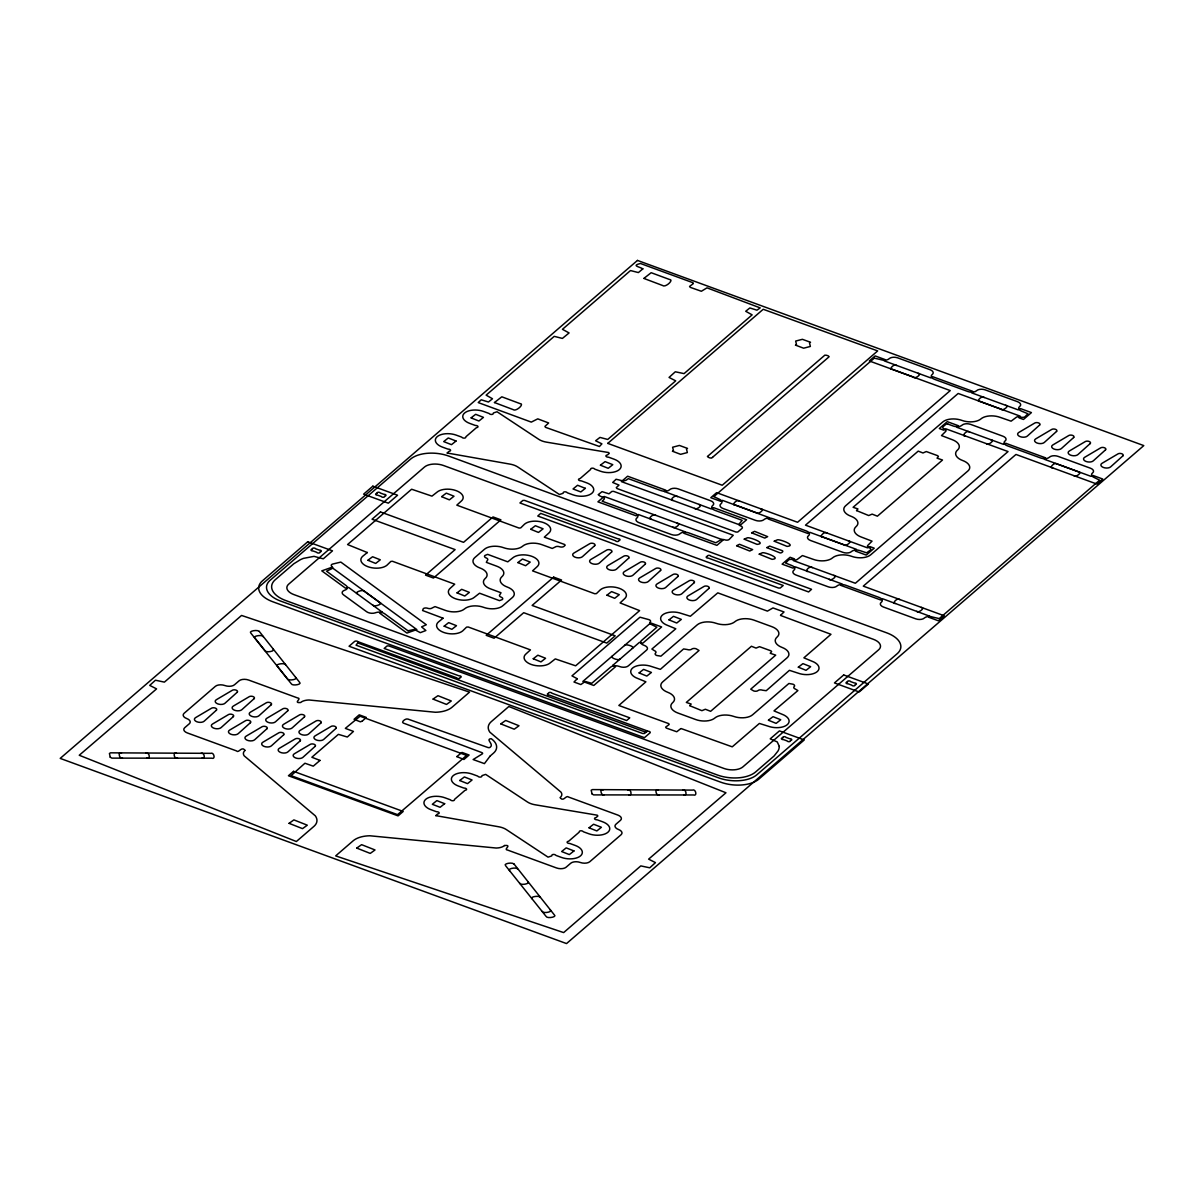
<?xml version="1.0" encoding="UTF-8"?>
<svg xmlns="http://www.w3.org/2000/svg" width="1204" height="1204" viewBox="0 0 1204 1204"><rect width="100%" height="100%" fill="white"/><g stroke="black" fill="none" stroke-linecap="round" stroke-linejoin="round"><path stroke-width="1.5" d="M372.743 605.04C374.384 607.508 383.504 603.686 379.877 602.557L364.481 591.375C363.668 589.042 353.479 592.263 357.438 593.858M780.493 615.425L830.971 634.297L803.881 657.836L811.963 661.207A14.027 7.375 5.1 0 1 817.2 671.621A14.027 7.375 5.1 0 1 798.117 673.156L789.433 670.327L766.226 690.705L762.508 690.193A3.266 1.716 5.1 0 0 758.053 690.554A3.266 1.716 5.1 0 1 753.599 690.9L750.739 689.17L787.1 657.775A14.027 7.375 5.1 0 0 782.073 647.436A14.027 7.375 5.1 0 1 777.062 637.082A14.027 7.375 5.1 0 0 771.824 626.667L754.005 620.15A14.027 7.375 5.1 0 0 734.922 621.685A14.027 7.375 5.1 0 1 716.049 623.281A14.027 7.375 5.1 0 0 697.176 624.891L660.921 656.165L656.782 655.503A3.266 1.716 5.1 0 1 655.563 653.065A3.266 1.716 5.1 0 0 654.344 650.642L651.891 649.046L675.805 628.759L667.693 625.448A14.027 7.375 5.1 0 1 662.456 615.033A14.027 7.375 5.1 0 1 681.539 613.498L690.359 616.267L717.78 592.85L767.43 611.12L772.983 607.93L784.03 611.978L780.613 615.229M519.631 883.179C520.549 885.617 530.332 883.841 527.939 881.81M285.604 664.789C284.821 662.501 274.542 664.156 277.371 666.248L287.365 678.77C287.937 681.103 298.291 679.613 295.567 677.37M540.37 897.371C539.422 895.174 529.263 896.784 532.123 898.831M263.074 636.66C262.487 634.297 251.937 636.073 254.872 638.06L264.865 650.581C265.783 653.019 275.55 651.259 273.188 649.227M517.825 869.258C516.998 866.79 506.944 868.581 509.623 870.658M542.131 911.368C543.064 913.851 553.072 911.895 550.333 909.968M490.073 756.112L484.429 763.622L473.142 759.543L482.247 753.915A1.671 0.873 5.1 0 0 481.781 752.575L403.235 723.032C400.887 722.099 405.613 718.156 407.855 719.044L487.861 747.488A1.671 0.873 5.1 0 0 490.239 747.172C494.347 744.072 484.896 739.181 491.247 738.684A24.17 12.702 5.1 0 1 493.474 753.162L490.194 755.992M598.237 494.678C601.217 498.05 608.005 496.439 602.135 501.21L634.794 513.16A6.216 3.266 5.1 0 1 637.112 517.78L636.75 518.081A6.216 3.266 5.1 0 0 639.068 522.702L671.38 534.531A6.231 3.266 5.1 0 0 680.019 533.688A6.231 3.266 5.1 0 1 688.658 532.86L715.838 542.778L720.278 540.175A3.266 1.716 5.1 0 1 724.733 539.813A3.266 1.716 5.1 0 0 729.188 539.452L733.251 535.268L613.619 491.367L611.858 491.428L608.998 493.821L602.045 491.638L598.523 494.438M615.816 479.523L612.686 482.458L619.006 485.107L616.297 487.59L616.93 488.508L736.02 532.063L737.781 532.017L741.965 528.436A3.266 1.716 5.1 0 0 740.746 525.997A3.266 1.716 5.1 0 1 739.527 523.559L742.176 520.339L714.83 510.285A6.231 3.266 5.1 0 1 712.693 505.514A6.231 3.266 5.1 0 0 710.556 500.729L678.243 488.914A6.216 3.266 5.1 0 0 669.785 489.592L669.424 489.908A6.216 3.266 5.1 0 1 660.966 490.585L628.353 478.65C623.853 482.503 622.047 480.321 616.102 479.282M712.527 457.324L828.307 357.453C831.648 356.354 823.942 353.901 824.033 355.872L708.283 455.759C705.077 456.421 711.79 459.461 712.557 457.4M680.681 728.691L676.768 731.761L666.263 728.059L665.631 727.141L669.138 724.522L668.822 723.664L618.841 705.469L645.901 681.81L637.789 678.499A14.027 7.375 5.1 0 1 632.551 668.085A14.027 7.375 5.1 0 1 651.635 666.549L660.379 669.349L683.586 648.941L687.243 649.513A3.266 1.716 5.1 0 0 691.698 649.152A3.266 1.716 5.1 0 1 696.153 648.79L699.042 650.476L662.651 681.931A14.027 7.375 5.1 0 0 667.678 692.27A14.027 7.375 5.1 0 1 672.69 702.609A14.027 7.375 5.1 0 0 677.927 713.039L695.746 719.556A14.027 7.375 5.1 0 0 714.83 718.02A14.027 7.375 5.1 0 1 733.703 716.41A14.027 7.375 5.1 0 0 752.575 714.815L788.891 683.481L792.969 684.203A3.266 1.716 5.1 0 1 794.188 686.626A3.266 1.716 5.1 0 0 795.408 689.064L797.891 690.584L773.976 710.887L782.058 714.258A14.027 7.375 5.1 0 1 787.281 724.673A14.027 7.375 5.1 0 1 768.212 726.208L759.393 723.438L732.243 746.841L681.043 728.525M504.581 845.509C512.678 844.772 502.881 849.557 507.531 850.039L556.579 867.979A7.013 3.687 5.1 0 0 566.121 867.211L570.741 863.223A7.013 3.687 5.1 0 1 580.283 862.47A7.013 3.687 5.1 0 0 589.809 861.703L621.098 834.703A7.013 3.687 5.1 0 0 618.495 829.496A7.013 3.687 5.1 0 1 615.876 824.288L620.496 820.3A7.013 3.687 5.1 0 0 617.878 815.093L568.845 797.153C565.82 794.535 563.848 802.18 560.251 797.921M122.447 757.948C119.572 759.573 117.36 751.431 121.499 753.117M145.925 753.192C149.401 751.537 150.831 759.859 146.963 757.978M177.515 758.053C174.324 759.799 172.398 751.612 176.476 753.283M200.917 753.358C204.409 751.732 205.809 759.935 201.956 758.129M604.197 794.715C601.428 796.446 599.005 788.274 603.249 789.899M627.69 789.959C631.152 788.349 632.582 796.566 628.729 794.745M659.19 794.881C656.315 796.476 654.103 788.409 658.227 790.05M682.668 790.125C686.039 788.439 687.65 796.476 683.706 794.896M612.369 656.06C609.224 657.459 618.991 661.237 620.165 658.904M632.356 648.399C635.742 646.729 625.057 643.357 624.545 645.54M918.035 373.285C923.107 373.676 914.122 379.727 913.61 377.153L892.33 369.342C888.131 370.14 893.97 362.946 896.769 365.504M1005.566 405.296C1010.623 405.718 1001.773 411.602 1001.186 409.24L979.845 401.353C975.631 402.151 981.471 394.927 984.3 397.516M965.096 435.833C961.138 436.826 966.556 429.407 969.611 431.995M990.877 439.776C995.889 440.243 986.934 446.202 986.482 443.689M1052.687 467.844C1048.534 468.506 1054.388 461.478 1057.142 464.007L1078.408 471.787C1083.344 472.164 1074.69 478.199 1073.983 475.655M760.853 508.886C765.834 509.157 757.316 515.282 756.398 512.723L735.132 504.943C730.963 505.77 736.682 498.591 739.572 501.105M848.369 540.897C853.38 541.243 844.802 547.203 843.989 544.84L822.663 536.954C818.494 537.782 824.258 530.512 827.103 533.116M807.914 571.433C803.881 572.336 809.434 565.022 812.429 567.596M833.695 575.377C838.721 575.798 829.857 581.818 829.27 579.244M895.445 603.445C891.321 604.242 897.07 597.033 899.945 599.607M921.211 607.388C926.282 607.779 917.282 613.799 916.816 611.301M673.111 500.488C668.671 500.548 675.218 494.212 677.551 496.65M698.937 504.461C703.783 504.897 696.032 510.526 694.558 508.404M651.379 519.225C646.954 519.014 653.606 513.054 655.834 515.387M677.205 523.213C681.915 523.529 674.571 529.324 672.795 527.096M947.864 424.049L946.118 424.109L943.199 426.592A3.266 1.716 5.1 0 0 944.418 429.03A3.266 1.716 5.1 0 1 945.637 431.453L941.498 435.577L952.244 439.686A14.027 7.375 5.1 0 1 957.466 450.115A14.027 7.375 5.1 0 0 962.673 460.53A14.027 7.375 5.1 0 1 967.911 470.96L870.718 554.803A14.027 7.375 5.1 0 1 851.634 556.323A14.027 7.375 5.1 0 0 832.551 557.858A14.027 7.375 5.1 0 1 813.468 559.408L802.421 555.556L797.394 559.333A3.266 1.716 5.1 0 1 792.939 559.694A3.266 1.716 5.1 0 0 788.485 560.056L785.625 563.066L791.72 565.489A6.216 3.266 5.1 0 1 794.038 570.109L793.677 570.41A6.216 3.266 5.1 0 0 795.994 575.03L828.307 586.845A6.231 3.266 5.1 0 0 836.946 586.017A6.231 3.266 5.1 0 1 845.569 585.189L879.176 597.47A6.216 3.266 5.1 0 1 881.494 602.09L881.132 602.406A6.216 3.266 5.1 0 0 883.45 607.027L915.762 618.841A6.231 3.266 5.1 0 0 924.401 617.998A6.231 3.266 5.1 0 1 933.04 617.17L939.24 618.585L1099.628 480.17L1094.677 477.732A6.231 3.266 5.1 0 1 1092.54 472.961A6.231 3.266 5.1 0 0 1090.403 468.19L1058.075 456.376A6.216 3.266 5.1 0 0 1049.617 457.053L1049.271 457.354A6.216 3.266 5.1 0 1 1040.813 458.047L1007.206 445.751A6.231 3.266 5.1 0 1 1005.069 440.98A6.231 3.266 5.1 0 0 1002.932 436.209L970.62 424.38A6.216 3.266 5.1 0 0 962.162 425.072L961.8 425.373A6.216 3.266 5.1 0 1 953.357 426.05L947.879 424.049M407.975 630.776L414.342 629.451L420.316 632.657L425.885 630.52L421.596 626.878L426.321 624.741L340.822 562.087L332.454 564.119A3.266 1.716 5.1 0 0 331.928 566.497A3.266 1.716 5.1 0 1 331.401 568.89L326.555 571.208L346.075 585.55A6.231 3.266 5.1 0 1 344.78 590.186A6.231 3.266 5.1 0 0 343.501 594.836L366.618 611.722A6.216 3.266 5.1 0 0 375.332 612.821L375.889 612.61A6.216 3.266 5.1 0 1 384.603 613.709L407.945 630.745M244.969 750.122C241.312 745.908 238.828 753.689 236.36 750.86L187.312 732.935A7.013 3.687 5.1 0 1 184.709 727.713L189.329 723.739A7.013 3.687 5.1 0 0 186.71 718.532A7.013 3.687 5.1 0 1 184.092 713.31L215.381 686.325A7.013 3.687 5.1 0 1 224.922 685.558A7.013 3.687 5.1 0 0 234.464 684.79L239.084 680.817A7.013 3.687 5.1 0 1 248.626 680.049L297.659 697.974C302.4 698.425 292.512 703.302 300.624 702.519A11.694 6.14 5.1 0 1 308.976 699.991L435.366 712.256A23.373 12.281 5.1 0 0 452.012 707.26L469.545 692.134L241.552 615.44L164.406 682.126L155.451 680.215L149.717 685.392L156.58 688.884L79.238 755.254L296.365 841.521L313.898 826.395A23.373 12.281 5.1 0 0 315.313 815.83L244.201 755.856A11.694 6.14 5.1 0 1 244.909 750.574M560.281 797.454A11.694 6.14 5.1 0 0 561.004 792.157L489.893 732.198A23.373 12.281 5.1 0 1 491.292 721.632L508.841 706.507L725.967 792.774L648.625 859.144L655.473 862.621L649.754 867.813L640.799 865.902L563.653 932.588L335.66 855.894L353.193 840.768A23.373 12.281 5.1 0 1 369.824 835.772L496.229 848.037A11.694 6.14 5.1 0 0 504.551 845.524M779.319 746.42L778.928 748.858A39.446 20.724 5.1 0 1 777.995 751.025L774.067 755.992L755.615 771.96A28.053 14.749 5.1 0 1 717.449 775.015L357.784 642.936L358.762 641.988L456.722 677.822A1.64 0.858 5.1 0 0 458.679 678.589A1.64 0.858 5.1 0 0 459.913 677.641L460.018 677.536A1.64 0.858 5.1 0 0 461.087 676.528A1.64 0.858 5.1 0 0 459.04 675.835L384.151 648.444L387.116 645.931L388.832 645.901L723.83 768.408A14.027 7.375 5.1 0 0 742.898 766.888L878.679 649.754A14.027 7.375 5.1 0 0 873.457 639.339L537.767 516.034L540.716 513.386L615.59 540.777A1.64 0.858 5.1 0 0 617.547 541.544A1.64 0.858 5.1 0 0 618.766 540.596L618.886 540.491A1.64 0.858 5.1 0 0 619.955 539.482A1.64 0.858 5.1 0 0 617.893 538.79L519.932 502.956L522.882 500.443L524.613 500.412L886.746 632.852A28.053 14.749 5.1 0 1 897.191 653.697L756.804 774.804A28.053 14.749 5.1 0 1 718.637 777.859L356.053 645.178L357.949 642.68A1.941 1.023 5.1 0 0 357.242 641.235A1.941 1.023 5.1 0 0 354.593 641.461L349.055 646.247L720.699 782.164A28.053 14.749 5.1 0 0 758.866 779.108L804.242 739.963L779.439 730.888L770.199 738.865L777.242 741.92L779.319 746.42M362.223 721.151L360.342 721.813L354.051 719.3L359.213 714.83L366.317 717.433L362.223 721.151M672.509 451.259L680.606 454.329L687.349 452.569L686.506 449.092L687.484 448.4L679.387 445.435L672.6 447.241L673.487 450.672L672.509 451.259M795.528 345.142L803.625 348.197L810.367 346.451L809.524 342.959L810.503 342.267L802.406 339.317L795.663 341.063L796.506 344.555L795.528 345.142M456.828 756.624L463.946 759.483L469.108 755.028L462.02 752.425L456.828 756.579M642.846 268.853L638.391 272.571L630.49 270.554L562.449 329.324L569.086 332.936L562.403 338.429L554.231 336.352L486.13 395.153L492.496 398.75L488.463 402.016L481.239 399.788L478.229 402.572L531.295 422.107L537.767 418.857L548.648 422.98L544.945 426.397L545.472 427.315L599.442 446.503L601.91 443.84L595.604 440.784L599.968 437.413L607.734 439.46L675.7 380.84L669.048 377.439L675.309 371.78L684.068 373.616L752.139 314.861L745.712 311.279L749.851 307.953L756.955 310.18L760.191 307.893L707.004 287.846L701.345 291.263L690.223 287.335L689.576 286.432L693.308 283.617L693.068 282.774L640.423 263.48C631.182 265.798 639.234 266.596 642.846 268.853M259.266 631.408L299.585 682.307C302.43 684.519 292.06 686.22 291.263 683.737L250.853 633.123C248.19 631.062 257.37 629.391 259.266 631.408M514.018 864.005L554.352 914.905C557.437 916.981 546.962 918.938 546.029 916.334L505.605 865.706C502.971 863.599 512.151 862.004 514.018 864.005M456.045 441.01L451.5 444.667L443.704 441.612L448.249 437.97L456.045 441.01M444.667 803.64L440.122 807.297L432.326 804.302L436.856 800.6L444.652 803.7M471.125 417.908L478.921 421.009L483.466 417.367L475.655 414.311L471.14 417.803M459.732 780.538L467.528 783.638L472.073 779.996L464.368 776.941L459.747 780.493M585.37 488.312L580.825 491.954L573.029 488.959L577.574 485.257L585.37 488.357M573.977 850.942L569.341 854.584L561.636 851.544L566.181 847.887L573.977 850.942M600.435 465.211L608.246 468.311L612.791 464.669L605.085 461.614L600.45 465.15M589.057 827.84L596.853 830.941L601.398 827.283L593.587 824.243L589.057 827.78M289.095 823.34L302.52 828.638L307.306 825.191L293.881 819.894L289.095 823.34M320.008 760.416L313.266 766.165L304.928 763.231L291.067 775.662L397.546 814.641L466.595 755.42L360.071 716.229L345.337 728.375L353.464 731.415L347.339 737.029L338.399 734.35L311.851 757.256L320.008 760.416M367.355 552.501L362.69 556.293A14.027 7.375 5.1 0 0 367.912 566.708A14.027 7.375 5.1 0 0 386.996 565.188L390.833 561.44L392.459 561.275L454.721 584.181L450.191 588.304A14.027 7.375 5.1 0 0 455.413 598.719A14.027 7.375 5.1 0 0 474.496 597.184L479.568 593.211L499.479 600.645L502.309 599.562A3.266 1.716 5.1 0 0 501.09 597.124A3.266 1.716 5.1 0 1 499.871 594.701L501.014 592.759L490.495 588.861A14.027 7.375 5.1 0 1 485.272 578.432A14.027 7.375 5.1 0 0 480.035 568.017A14.027 7.375 5.1 0 1 474.812 557.587L484.505 549.22A14.027 7.375 5.1 0 1 503.588 547.7A14.027 7.375 5.1 0 0 522.671 546.164A14.027 7.375 5.1 0 1 541.755 544.629L552.245 548.437L555.059 547.098A3.266 1.716 5.1 0 1 559.514 546.736A3.266 1.716 5.1 0 0 563.969 546.375L565.173 545.231L564.586 544.479L544.313 537.165L548.843 533.056A14.027 7.375 5.1 0 0 543.621 522.626A14.027 7.375 5.1 0 0 524.538 524.161L520.76 527.864L519.074 528.074L456.813 505.153L461.343 501.045A14.027 7.375 5.1 0 0 456.12 490.63A14.027 7.375 5.1 0 0 437.037 492.15L431.965 496.138L411.617 489.23L347.565 544.554L367.355 552.561M356.82 848.113L370.245 853.41L375.031 849.964L361.606 844.666L356.851 848.007M433.094 699.133L446.518 704.43L451.304 700.984L437.97 695.701L433.109 699.027M443.072 618.209L438.406 622.001A14.027 7.375 5.1 0 0 443.644 632.416A14.027 7.375 5.1 0 0 462.712 630.881L466.55 627.149L468.19 626.983L530.452 649.889L525.922 653.998A14.027 7.375 5.1 0 0 531.145 664.427A14.027 7.375 5.1 0 0 550.228 662.892L555.3 658.904L575.632 665.812L639.625 610.624L620.09 602.918L624.575 598.749A14.027 7.375 5.1 0 0 619.353 588.335A14.027 7.375 5.1 0 0 600.269 589.87L596.432 593.602L594.701 593.738L532.544 570.862L537.059 566.753A14.027 7.375 5.1 0 0 531.837 556.323A14.027 7.375 5.1 0 0 512.769 557.858L507.787 561.847L487.665 554.367L484.941 555.48A3.266 1.716 5.1 0 0 486.16 557.919A3.266 1.716 5.1 0 1 487.379 560.342L486.326 562.343L496.755 566.196A14.027 7.375 5.1 0 1 501.993 576.611A14.027 7.375 5.1 0 0 507.215 587.025A14.027 7.375 5.1 0 1 512.452 597.455L502.745 605.823A14.027 7.375 5.1 0 1 483.662 607.343A14.027 7.375 5.1 0 0 464.578 608.878A14.027 7.375 5.1 0 1 445.495 610.413L435.02 606.605L432.191 607.96A3.266 1.716 5.1 0 1 427.751 608.306A3.266 1.716 5.1 0 0 423.296 608.667L422.574 610.518L443.072 618.209M494.468 402.542L513.054 409.571C515.824 412.189 525.125 403.641 519.977 403.581L501.797 396.808L494.468 402.542M500.804 723.89L514.228 729.203L519.014 725.756L505.695 720.459L500.819 723.845M577.303 678.71L573.977 682.006L580.84 684.549L585.294 681.479L591.736 683.3L610.714 667.061A6.216 3.266 5.1 0 1 619.172 666.384L619.789 666.61A6.216 3.266 5.1 0 0 628.247 665.932L646.668 650.04A6.231 3.266 5.1 0 0 644.035 645.314A6.231 3.266 5.1 0 1 641.416 640.573L656.872 627.209L651.394 624.5A3.266 1.716 5.1 0 1 650.175 622.077A3.266 1.716 5.1 0 0 648.956 619.639L639.956 617.201L571.96 675.88L577.288 678.755M643.944 278.455L662.531 285.468C665.345 288.102 674.436 279.509 669.559 279.494L651.168 272.706L643.974 278.35M110.226 757.181L111.882 758.129L211.633 758.189C215.877 759.935 213.996 751.642 210.58 753.343L110.572 752.831L109.429 753.448L110.226 757.181M591.992 793.948L593.632 794.896L693.384 794.971C697.673 796.672 695.731 788.349 692.33 790.11L592.473 789.598L591.179 790.23L592.037 793.797M629.617 717.795L293.911 594.595A14.027 7.375 5.1 0 1 288.689 584.166L424.47 467.047A14.027 7.375 5.1 0 1 443.539 465.512L778.536 588.034L780.252 588.003L783.217 585.49L708.328 558.099A1.64 0.858 5.1 0 1 706.281 557.407A1.64 0.858 5.1 0 1 707.35 556.398L707.47 556.293A1.64 0.858 5.1 0 1 708.689 555.345A1.64 0.858 5.1 0 1 710.646 556.113L808.606 591.947L811.556 589.298L448.731 456.075A28.053 14.749 5.1 0 0 410.564 459.13L270.178 580.238A28.053 14.749 5.1 0 0 280.637 601.082L642.755 733.522L644.486 733.492L647.436 730.978L549.476 695.144A1.64 0.858 5.1 0 1 547.429 694.452A1.64 0.858 5.1 0 1 548.482 693.444L548.603 693.338A1.64 0.858 5.1 0 1 549.822 692.39A1.64 0.858 5.1 0 1 551.778 693.158L626.652 720.534L629.587 717.96M736.622 545.773L749.761 551.026L752.65 549.596L739.512 544.283L736.652 545.653M744.238 539.196L757.09 544.374C767.159 543.501 749.731 537.014 747.428 537.797L744.268 539.091M751.627 532.815L764.766 538.083L767.655 536.653L754.622 531.355L751.642 532.77M759.242 554.156L772.095 559.348C782.179 558.505 764.645 551.989 762.418 552.756L759.242 554.156M766.858 547.594L779.71 552.771C781.095 553.644 784.09 551.236 782.284 550.664L769.657 546.089L766.858 547.594M774.247 541.213L787.1 546.405C797.183 545.517 779.71 539.061 777.423 539.813L774.262 541.168M689.772 705.71L701.902 710.676L705.363 709.246L710.616 711.323L775.722 655.142L770.229 653.29L771.629 651.62L770.951 650.837L759.498 646.668L756.037 648.098L751.431 646.262L686.31 702.429L691.171 704.054L689.832 705.589M769.356 517.69L768.062 518.924L807.839 533.477L809.991 532.364L856.465 549.355L855.337 551.071L866.263 555.074L874.239 548.181L869.83 546.571L867.482 547.85L805.491 525.17L958.173 393.467L1020.164 416.132L1019.035 417.848L1023.46 419.474L1031.437 412.596L1020.495 408.592L1018.163 409.857L971.688 392.865L972.636 391.315L932.859 376.762L930.707 377.875L884.233 360.884L884.955 359.529L875.127 355.932L869.303 360.959L950.257 390.578L797.575 522.28L716.621 492.662L710.796 497.703L720.609 501.285L722.535 500.382L769.356 517.69M856.556 510.586L868.701 515.538L872.147 514.123L877.4 516.185L942.521 460.018L937.028 458.152L938.413 456.497L937.735 455.714L926.282 451.545L922.971 452.975L918.216 451.124L853.094 507.305L857.955 508.931L856.556 510.586M929.654 616.177L928.585 617.201L938.413 620.797L944.237 615.771L863.283 586.152L1015.965 454.45L1096.919 484.068L1102.744 479.026L1092.931 475.445L1091.005 476.348L1044.335 459.266L1045.478 457.806L1005.701 443.253L1003.549 444.366L957.075 427.375L958.203 425.659L947.277 421.656L939.301 428.549L943.71 430.159L946.058 428.895L1008.049 451.56L855.367 583.263L793.376 560.597L794.505 558.882L790.08 557.256L782.103 564.149L793.045 568.137L795.377 566.873L842.047 583.97L840.904 585.415L880.681 599.968L882.833 598.855L929.654 616.177M447.226 453.02L509.954 464.112A14.027 7.375 5.1 0 1 517.765 466.986L559.439 494.513L562.975 493.339A2.032 1.069 5.1 0 0 563.231 492.797A2.032 1.069 5.1 0 1 564.721 491.834A2.032 1.069 5.1 0 1 567.024 492.496A2.032 1.069 5.1 0 0 567.791 492.948L572.818 494.784A14.027 7.375 5.1 0 0 591.901 493.264A14.027 7.375 5.1 0 0 586.679 482.834L581.652 480.998A2.032 1.069 5.1 0 0 580.584 480.787A2.032 1.069 5.1 0 1 578.582 479.869A2.032 1.069 5.1 0 1 579.545 478.725A2.032 1.069 5.1 0 0 580.328 478.364L590.381 469.68A2.032 1.069 5.1 0 0 590.652 469.139A2.032 1.069 5.1 0 1 592.142 468.175A2.032 1.069 5.1 0 1 594.445 468.838A2.032 1.069 5.1 0 0 595.212 469.304L600.239 471.14A14.027 7.375 5.1 0 0 619.323 469.605A14.027 7.375 5.1 0 0 614.085 459.191L609.058 457.354A2.032 1.069 5.1 0 0 608.005 457.144A2.032 1.069 5.1 0 1 605.988 456.226A2.032 1.069 5.1 0 1 606.966 455.067A2.032 1.069 5.1 0 0 607.749 454.721L609.239 453.366L608.607 452.538L546.541 442.154A14.027 7.375 5.1 0 1 538.715 439.294L497.041 411.753L493.52 412.942A2.032 1.069 5.1 0 0 493.249 413.484A2.032 1.069 5.1 0 1 491.759 414.447A2.032 1.069 5.1 0 1 489.456 413.785A2.032 1.069 5.1 0 0 488.689 413.333L483.662 411.482A14.027 7.375 5.1 0 0 464.578 413.017A14.027 7.375 5.1 0 0 469.816 423.432L474.843 425.283A2.032 1.069 5.1 0 0 475.896 425.494A2.032 1.069 5.1 0 1 477.913 426.397A2.032 1.069 5.1 0 1 476.934 427.555A2.032 1.069 5.1 0 0 476.152 427.917L466.098 436.585A2.032 1.069 5.1 0 0 465.828 437.127A2.032 1.069 5.1 0 1 464.353 438.106A2.032 1.069 5.1 0 1 462.05 437.443A2.032 1.069 5.1 0 0 461.282 436.977L456.256 435.141A14.027 7.375 5.1 0 0 437.172 436.676A14.027 7.375 5.1 0 0 442.395 447.09L447.421 448.926A2.032 1.069 5.1 0 0 448.49 449.137A2.032 1.069 5.1 0 1 450.492 450.055A2.032 1.069 5.1 0 1 449.528 451.199A2.032 1.069 5.1 0 0 448.746 451.56L447.241 452.96M435.833 815.635L498.561 826.742A14.027 7.375 5.1 0 1 506.372 829.601L548.046 857.143L551.582 855.969A2.032 1.069 5.1 0 0 551.853 855.427A2.032 1.069 5.1 0 1 553.328 854.449A2.032 1.069 5.1 0 1 555.631 855.111A2.032 1.069 5.1 0 0 556.398 855.577L561.44 857.414A14.027 7.375 5.1 0 0 580.509 855.878A14.027 7.375 5.1 0 0 575.286 845.464L570.26 843.628A2.032 1.069 5.1 0 0 569.206 843.417A2.032 1.069 5.1 0 1 567.189 842.499A2.032 1.069 5.1 0 1 568.168 841.355A2.032 1.069 5.1 0 0 568.935 840.994L579.004 832.31A2.032 1.069 5.1 0 0 579.259 831.768A2.032 1.069 5.1 0 1 580.749 830.805A2.032 1.069 5.1 0 1 583.052 831.467A2.032 1.069 5.1 0 0 583.82 831.934L588.846 833.77A14.027 7.375 5.1 0 0 607.93 832.235A14.027 7.375 5.1 0 0 602.707 821.82L597.681 819.984A2.032 1.069 5.1 0 0 596.612 819.774A2.032 1.069 5.1 0 1 594.61 818.855A2.032 1.069 5.1 0 1 595.574 817.697A2.032 1.069 5.1 0 0 596.356 817.35L597.846 815.996L597.304 815.198L535.148 804.784A14.027 7.375 5.1 0 1 527.337 801.924L485.663 774.383L482.127 775.572A2.032 1.069 5.1 0 0 481.856 776.113A2.032 1.069 5.1 0 1 480.381 777.077A2.032 1.069 5.1 0 1 478.078 776.414A2.032 1.069 5.1 0 0 477.311 775.948L472.284 774.112A14.027 7.375 5.1 0 0 453.201 775.647A14.027 7.375 5.1 0 0 458.423 786.061L463.45 787.913A2.032 1.069 5.1 0 0 464.518 788.108A2.032 1.069 5.1 0 1 466.52 789.026A2.032 1.069 5.1 0 1 465.557 790.185A2.032 1.069 5.1 0 0 464.774 790.531L454.706 799.215A2.032 1.069 5.1 0 0 454.45 799.757A2.032 1.069 5.1 0 1 452.96 800.72A2.032 1.069 5.1 0 1 450.657 800.058A2.032 1.069 5.1 0 0 449.89 799.606L444.863 797.77A14.027 7.375 5.1 0 0 425.78 799.29A14.027 7.375 5.1 0 0 431.002 809.72L436.044 811.556A2.032 1.069 5.1 0 0 437.097 811.767A2.032 1.069 5.1 0 1 439.114 812.685A2.032 1.069 5.1 0 1 438.136 813.829A2.032 1.069 5.1 0 0 437.353 814.19L435.833 815.635M367.972 560.296L375.678 563.442L380.298 559.8L372.578 556.745L368.018 560.161M441.687 496.71L449.393 499.856L454.013 496.214L446.293 493.143L441.748 496.575M444.171 626.185L451.876 629.316L456.497 625.689L448.656 622.618L444.171 626.185M457.053 592.88L464.759 596.025L469.379 592.383L461.659 589.313L457.053 592.88M517.886 562.584L525.606 565.729L530.212 562.087L522.491 559.032L517.886 562.584M530.768 529.293L538.474 532.424L543.094 528.797L535.374 525.727L530.768 529.293M533.252 658.754L540.957 661.899L545.578 658.257L537.857 655.202L533.252 658.754M606.966 595.167L614.687 598.313L619.292 594.671L611.572 591.6L606.966 595.167M639.098 672.946L646.819 676.076L651.439 672.449L643.583 669.379L639.128 672.87M669.003 619.894L676.723 623.025L681.344 619.398L673.487 616.328L669.033 619.819M768.423 720.233L776.129 723.378L780.749 719.736L773.028 716.681L768.483 720.097M798.327 667.182L806.048 670.327L810.653 666.685L802.933 663.63L798.327 667.182M382.104 612.053L379.621 613.092L406.937 633.063L416.825 629.557L331.687 567.355L321.799 570.862L345.473 588.154L348.603 587.462L382.104 612.053M607.764 443.388L722.234 485.242L877.671 350.921L763.216 309.277L607.764 443.388M612.761 665.421L615.56 666.685L593.783 685.467L582.826 681.464L650.657 622.935L661.628 626.953L642.755 643.222L639.444 642.349L612.761 665.391M664.307 491.518L711.248 508.931L713.536 507.636L746.615 519.737L740.37 525.125L621.369 481.6L627.615 476.212L665.812 490.178L664.322 491.488M685.317 531.882L683.827 533.267L716.907 545.367L723.152 539.979L604.152 496.454L597.906 501.842L636.103 515.809L638.376 514.514L685.317 531.882M713.882 496.635L718.863 498.998A6.231 3.266 5.1 0 1 721 503.769A6.231 3.266 5.1 0 0 723.137 508.539L755.465 520.354A6.216 3.266 5.1 0 0 763.908 519.677L764.269 519.375A6.216 3.266 5.1 0 1 772.727 518.698L806.334 530.979A6.231 3.266 5.1 0 1 808.471 535.75A6.231 3.266 5.1 0 0 810.608 540.521L842.92 552.35A6.216 3.266 5.1 0 0 851.379 551.658L851.74 551.357A6.216 3.266 5.1 0 1 860.183 550.679L866.594 552.832L870.341 550.138A3.266 1.716 5.1 0 0 869.122 547.7A3.266 1.716 5.1 0 1 867.903 545.277L872.042 541.153L861.296 537.044A14.027 7.375 5.1 0 1 856.074 526.615A14.027 7.375 5.1 0 0 850.867 516.2A14.027 7.375 5.1 0 1 845.629 505.77L942.822 421.927A14.027 7.375 5.1 0 1 961.906 420.407A14.027 7.375 5.1 0 0 980.989 418.872A14.027 7.375 5.1 0 1 1000.072 417.337L1011.119 421.174L1016.146 417.397A3.266 1.716 5.1 0 1 1020.601 417.036A3.266 1.716 5.1 0 0 1025.055 416.674L1027.96 413.74L1021.82 411.241A6.216 3.266 5.1 0 1 1019.502 406.621L1019.863 406.32A6.216 3.266 5.1 0 0 1017.546 401.7L985.233 389.885A6.231 3.266 5.1 0 0 976.594 390.713A6.231 3.266 5.1 0 1 967.956 391.541L934.364 379.26A6.216 3.266 5.1 0 1 932.046 374.64L932.408 374.324A6.216 3.266 5.1 0 0 930.09 369.718L897.778 357.889A6.231 3.266 5.1 0 0 889.139 358.732A6.231 3.266 5.1 0 1 880.5 359.56L874.3 358.145L713.912 496.56M216.389 710.209L204.138 721.226A5.192 2.724 5.1 0 1 196.719 721.708A5.192 2.724 5.1 0 1 195.56 717.644L211.558 708.193A2.935 1.535 5.1 0 1 215.456 708.133A2.935 1.535 5.1 0 1 216.389 710.209M237.173 692.285L224.922 703.302A5.192 2.724 5.1 0 1 217.503 703.783A5.192 2.724 5.1 0 1 216.344 699.72L232.342 690.268A2.935 1.535 5.1 0 1 236.24 690.193A2.935 1.535 5.1 0 1 237.173 692.285M233.32 716.621L221.069 727.637A5.192 2.724 5.1 0 1 213.635 728.104A5.192 2.724 5.1 0 1 212.491 724.04L228.489 714.589A2.935 1.535 5.1 0 1 232.387 714.529A2.935 1.535 5.1 0 1 233.32 716.621M254.089 698.681L241.838 709.698A5.192 2.724 5.1 0 1 234.419 710.179A5.192 2.724 5.1 0 1 233.275 706.116L249.258 696.664A2.935 1.535 5.1 0 1 253.156 696.604A2.935 1.535 5.1 0 1 254.089 698.681M250.417 722.686L238.166 733.703A5.192 2.724 5.1 0 1 230.747 734.184A5.192 2.724 5.1 0 1 229.603 730.121L245.586 720.669A2.935 1.535 5.1 0 1 249.484 720.609A2.935 1.535 5.1 0 1 250.417 722.686M271.201 704.761L258.95 715.778A5.192 2.724 5.1 0 1 251.531 716.26A5.192 2.724 5.1 0 1 250.372 712.196L266.37 702.745A2.935 1.535 5.1 0 1 270.268 702.684A2.935 1.535 5.1 0 1 271.201 704.761M266.927 728.751L254.661 739.768A5.192 2.724 5.1 0 1 247.241 740.249A5.192 2.724 5.1 0 1 246.098 736.186L262.081 726.734A2.935 1.535 5.1 0 1 265.979 726.674A2.935 1.535 5.1 0 1 266.927 728.751M287.696 710.827L275.445 721.843A5.192 2.724 5.1 0 1 268.025 722.325A5.192 2.724 5.1 0 1 266.882 718.246L282.865 708.795A2.935 1.535 5.1 0 1 286.763 708.735A2.935 1.535 5.1 0 1 287.696 710.827M283.632 734.846L271.382 745.863A5.192 2.724 5.1 0 1 263.962 746.329A5.192 2.724 5.1 0 1 262.818 742.266L278.801 732.815A2.935 1.535 5.1 0 1 282.699 732.754A2.935 1.535 5.1 0 1 283.632 734.846M304.416 716.907L292.166 727.923A5.192 2.724 5.1 0 1 284.746 728.405A5.192 2.724 5.1 0 1 283.587 724.341L299.585 714.89A2.935 1.535 5.1 0 1 303.483 714.83A2.935 1.535 5.1 0 1 304.416 716.907M300.142 740.896L287.876 751.913A5.192 2.724 5.1 0 1 280.457 752.395A5.192 2.724 5.1 0 1 279.313 748.331L295.296 738.88A2.935 1.535 5.1 0 1 299.194 738.82A2.935 1.535 5.1 0 1 300.142 740.896M320.911 722.972L308.66 733.988A5.192 2.724 5.1 0 1 301.241 734.47A5.192 2.724 5.1 0 1 300.097 730.407L316.08 720.955A2.935 1.535 5.1 0 1 319.978 720.895A2.935 1.535 5.1 0 1 320.911 722.972M315.117 746.375L302.866 757.391A5.192 2.724 5.1 0 1 295.447 757.873A5.192 2.724 5.1 0 1 294.303 753.809L310.286 744.358A2.935 1.535 5.1 0 1 314.184 744.298A2.935 1.535 5.1 0 1 315.117 746.375M335.901 728.45L323.65 739.467A5.192 2.724 5.1 0 1 316.231 739.948A5.192 2.724 5.1 0 1 315.087 735.885L331.07 726.433A2.935 1.535 5.1 0 1 334.968 726.373A2.935 1.535 5.1 0 1 335.901 728.45M594.656 545.683L582.405 556.699A5.192 2.724 5.1 0 1 574.985 557.166A5.192 2.724 5.1 0 1 573.826 553.103L589.825 543.651A2.935 1.535 5.1 0 1 593.722 543.591A2.935 1.535 5.1 0 1 594.656 545.683M611.572 552.079L599.321 563.096A5.192 2.724 5.1 0 1 591.901 563.577A5.192 2.724 5.1 0 1 590.758 559.514L606.741 550.062A2.935 1.535 5.1 0 1 610.639 550.002A2.935 1.535 5.1 0 1 611.572 552.079M628.684 558.159L616.433 569.176A5.192 2.724 5.1 0 1 609.013 569.658A5.192 2.724 5.1 0 1 607.854 565.594L623.853 556.143A2.935 1.535 5.1 0 1 627.751 556.082A2.935 1.535 5.1 0 1 628.684 558.159M645.178 564.224L632.928 575.241A5.192 2.724 5.1 0 1 625.508 575.708A5.192 2.724 5.1 0 1 624.364 571.644L640.347 562.193A2.935 1.535 5.1 0 1 644.245 562.133A2.935 1.535 5.1 0 1 645.178 564.224M660.544 570.5L648.294 581.517A5.192 2.724 5.1 0 1 640.874 581.999A5.192 2.724 5.1 0 1 639.715 577.92L655.713 568.484A2.935 1.535 5.1 0 1 659.611 568.408A2.935 1.535 5.1 0 1 660.544 570.5M677.897 576.505L665.646 587.522A5.192 2.724 5.1 0 1 658.227 588.003A5.192 2.724 5.1 0 1 657.068 583.94L673.066 574.489A2.935 1.535 5.1 0 1 676.964 574.428A2.935 1.535 5.1 0 1 677.897 576.505M694.121 582.736L681.87 593.753A5.192 2.724 5.1 0 1 674.451 594.234A5.192 2.724 5.1 0 1 673.292 590.171L689.29 580.719A2.935 1.535 5.1 0 1 693.188 580.659A2.935 1.535 5.1 0 1 694.121 582.736M708.855 588.47L696.604 599.487A5.192 2.724 5.1 0 1 689.17 599.953A5.192 2.724 5.1 0 1 688.026 595.89L704.024 586.438A2.935 1.535 5.1 0 1 707.922 586.378A2.935 1.535 5.1 0 1 708.855 588.47M1039.609 425.057L1027.358 436.074A5.192 2.724 5.1 0 1 1019.938 436.555A5.192 2.724 5.1 0 1 1018.78 432.477L1034.778 423.025A2.935 1.535 5.1 0 1 1038.676 422.965A2.935 1.535 5.1 0 1 1039.609 425.057M1056.54 431.453L1044.289 442.47A5.192 2.724 5.1 0 1 1036.855 442.952A5.192 2.724 5.1 0 1 1035.711 438.888L1051.709 429.437A2.935 1.535 5.1 0 1 1055.607 429.376A2.935 1.535 5.1 0 1 1056.54 431.453M1073.637 437.534L1061.386 448.55A5.192 2.724 5.1 0 1 1053.967 449.032A5.192 2.724 5.1 0 1 1052.808 444.968L1068.806 435.517A2.935 1.535 5.1 0 1 1072.704 435.457A2.935 1.535 5.1 0 1 1073.637 437.534M1090.147 443.599L1077.881 454.615A5.192 2.724 5.1 0 1 1070.461 455.097A5.192 2.724 5.1 0 1 1069.318 451.018L1085.301 441.567A2.935 1.535 5.1 0 1 1089.199 441.507A2.935 1.535 5.1 0 1 1090.147 443.599M1105.498 449.875L1093.247 460.891A5.192 2.724 5.1 0 1 1085.827 461.373A5.192 2.724 5.1 0 1 1084.669 457.309L1100.667 447.858A2.935 1.535 5.1 0 1 1104.565 447.798A2.935 1.535 5.1 0 1 1105.498 449.875M1122.85 455.895L1110.6 466.911A5.192 2.724 5.1 0 1 1103.18 467.378A5.192 2.724 5.1 0 1 1102.021 463.314L1118.019 453.863A2.935 1.535 5.1 0 1 1121.917 453.803A2.935 1.535 5.1 0 1 1122.85 455.895M307.712 541.77L262.337 580.915A28.053 14.749 5.1 0 0 272.796 601.759L644.441 737.676L649.979 732.905A1.941 1.023 5.1 0 0 649.272 731.46A1.941 1.023 5.1 0 0 646.638 731.671L644.727 731.821L285.739 600.54A28.053 14.749 5.1 0 1 275.295 579.696L293.821 563.758L300.308 559.74A39.446 20.724 5.1 0 1 303.468 558.37L314.018 556.353L323.274 558.822L332.515 550.845L307.712 541.77M372.849 486.175L363.608 494.152L388.335 503.182L397.576 495.22L372.849 486.175M637.473 260.425L60.2 758.4L566.527 943.575L1143.8 445.6L637.473 260.425M312.423 549.024L312.182 549.235A1.64 0.858 5.1 0 0 311.038 550.228A1.64 0.858 5.1 0 0 313.04 550.95L316.727 552.305A1.64 0.858 5.1 0 0 318.729 553.042A1.64 0.858 5.1 0 0 319.873 552.049L320.129 551.838A1.64 0.858 5.1 0 0 321.272 550.845A1.64 0.858 5.1 0 0 319.271 550.108L315.583 548.768A1.64 0.858 5.1 0 0 313.567 548.031A1.64 0.858 5.1 0 0 312.423 549.024M377.078 493.249L376.822 493.459A1.64 0.858 5.1 0 0 375.693 494.453A1.64 0.858 5.1 0 0 377.695 495.175L381.382 496.53A1.64 0.858 5.1 0 0 383.384 497.267A1.64 0.858 5.1 0 0 384.527 496.274L384.783 496.063A1.64 0.858 5.1 0 0 385.927 495.07A1.64 0.858 5.1 0 0 383.91 494.332L380.238 492.993A1.64 0.858 5.1 0 0 378.222 492.255A1.64 0.858 5.1 0 0 377.078 493.249M380.479 511.956L372.051 519.225L455.127 549.611L425.539 575.136L433.47 578.04L500.924 519.842L493.008 516.937L463.555 542.342L380.479 511.956M293.535 771.343L288.418 775.752L398.088 815.876L403.22 811.451L293.535 771.343M553.659 577.137L486.19 635.321L494.107 638.225L523.695 612.701L606.771 643.087L615.199 635.817L532.123 605.431L561.576 580.027L553.659 577.137M843.688 674.962L834.447 682.939L859.174 691.984L868.415 684.007L843.688 674.962M782.841 737.661L782.585 737.871A1.64 0.858 5.1 0 0 781.441 738.865A1.64 0.858 5.1 0 0 783.458 739.587L787.145 740.942A1.64 0.858 5.1 0 0 789.147 741.679A1.64 0.858 5.1 0 0 790.291 740.686L790.546 740.475A1.64 0.858 5.1 0 0 791.69 739.482A1.64 0.858 5.1 0 0 789.673 738.744L785.986 737.405A1.64 0.858 5.1 0 0 783.985 736.667A1.64 0.858 5.1 0 0 782.841 737.661M847.496 681.885L847.24 682.096A1.64 0.858 5.1 0 0 846.096 683.089A1.64 0.858 5.1 0 0 848.113 683.812L851.785 685.166A1.64 0.858 5.1 0 0 853.802 685.904A1.64 0.858 5.1 0 0 854.945 684.91L855.201 684.7A1.64 0.858 5.1 0 0 856.33 683.706A1.64 0.858 5.1 0 0 854.328 682.969L850.641 681.63A1.64 0.858 5.1 0 0 848.639 680.892A1.64 0.858 5.1 0 0 847.496 681.885"/></g></svg>
